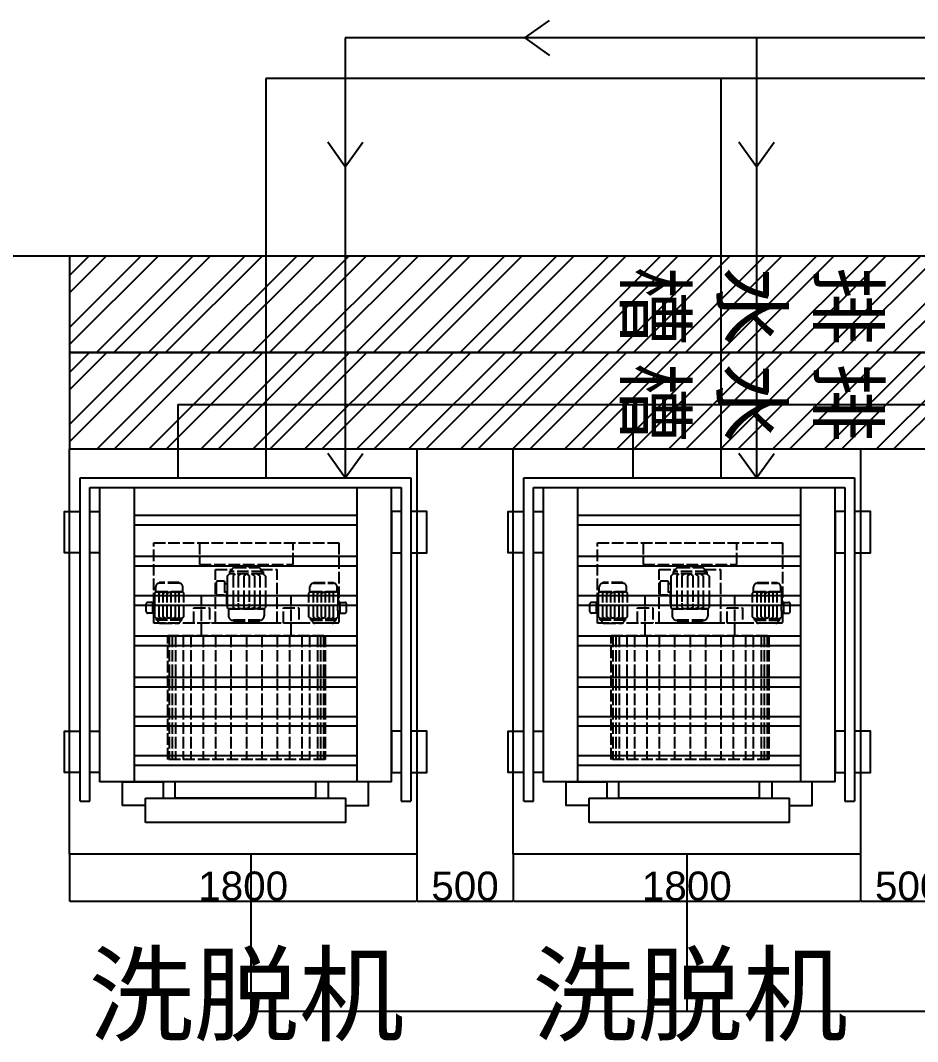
# Model space of a CAD drawing. Header units: millimetres. Extents: x 8553 to 64453, y 11523 to 72084.
# Drawn here: x 38544 to 43195, y 24052 to 29344 of the extents above; entities that cross this region are included whole.
import ezdxf

# ---------------------------------------------------------------- set-up
doc = ezdxf.new("R2010")
doc.units = ezdxf.units.MM
doc.header["$PDMODE"] = 35
doc.linetypes.add('ACAD_ISO02W100', pattern=[15, 12, -3])
for name, color, linetype in [('font_blue', 142, 'Continuous'), ('green', 122, 'Continuous'), ('grey', 254, 'Continuous'), ('tube_Ele', 50, 'Continuous'), ('tube_steam', 140, 'Continuous'), ('tube_useless_steam', 154, 'Continuous'), ('wall', 250, 'Continuous'), ('water_box', 240, 'Continuous')]:
    doc.layers.add(name, color=color, linetype=linetype)
doc.styles.get("Standard").update_dxf_attribs({"font": 'arial.ttf', "height": 150})
doc.dimstyles.new('ISO-25', dxfattribs={"dimtxt": 2.5, "dimasz": 2.5, "dimexe": 1.25, "dimexo": 0.625, "dimtad": 1, "dimtxsty": 'Standard', "dimcen": 2.5, "dimadec": 0, "dimazin": 0, "dimtfac": 1, "dimtmove": 0, "dimatfit": 3, "dimfxl": 0, "dimarcsym": 0})

# ---------------------------------------------------------------- blocks, each defined once
blk = doc.blocks.new('*D4')
at = {"layer": 'Defpoints', "color": 0, "transparency": 16777216}
for p in [(41099.2, 25023), (42899.2, 25023), (42899.2, 24779.7)]:
    blk.add_point(p, dxfattribs=at)
at = {"layer": 'font_blue', "color": 0, "lineweight": -2, "transparency": 16777216}
for p, q in [((41099.2, 25022.3), (41099.2, 24778.5)), ((42899.2, 25022.3), (42899.2, 24778.5)), ((41101.7, 24779.7), (42896.7, 24779.7))]:
    blk.add_line(p, q, dxfattribs=at)
at = {"layer": 'font_blue', "color": 0, "transparency": 16777216}
for points in [[(41101.7, 24780.2), (41101.7, 24779.3), (41099.2, 24779.7)], [(42896.7, 24780.2), (42896.7, 24779.3), (42899.2, 24779.7)]]:
    blk.add_solid(points, dxfattribs=at)
at = {"layer": 'font_blue', "color": 0, "transparency": 16777216, "insert": (41999.2, 24856.9), "char_height": 150, "attachment_point": 5}
blk.add_mtext('1800', dxfattribs=at)
blk = doc.blocks.new('*D5')
at = {"layer": 'Defpoints', "color": 0, "transparency": 16777216}
for p in [(38799.2, 25023), (40599.2, 25023), (40599.2, 24779.7)]:
    blk.add_point(p, dxfattribs=at)
at = {"layer": 'font_blue', "color": 0, "lineweight": -2, "transparency": 16777216}
for p, q in [((38799.2, 25022.3), (38799.2, 24778.5)), ((40599.2, 25022.3), (40599.2, 24778.5)), ((38801.7, 24779.7), (40596.7, 24779.7))]:
    blk.add_line(p, q, dxfattribs=at)
at = {"layer": 'font_blue', "color": 0, "transparency": 16777216}
for points in [[(38801.7, 24780.2), (38801.7, 24779.3), (38799.2, 24779.7)], [(40596.7, 24780.2), (40596.7, 24779.3), (40599.2, 24779.7)]]:
    blk.add_solid(points, dxfattribs=at)
at = {"layer": 'font_blue', "color": 0, "transparency": 16777216, "insert": (39699.2, 24856.9), "char_height": 150, "attachment_point": 5}
blk.add_mtext('1800', dxfattribs=at)
blk = doc.blocks.new('*D10')
at = {"layer": 'Defpoints', "color": 0, "transparency": 16777216}
for p in [(40599.2, 25023), (41099.2, 25023), (41099.2, 24779.3)]:
    blk.add_point(p, dxfattribs=at)
at = {"layer": 'font_blue', "color": 0, "lineweight": -2, "transparency": 16777216}
for p, q in [((40599.2, 25022.3), (40599.2, 24778.1)), ((41099.2, 25022.3), (41099.2, 24778.1)), ((40601.7, 24779.3), (41096.7, 24779.3))]:
    blk.add_line(p, q, dxfattribs=at)
at = {"layer": 'font_blue', "color": 0, "transparency": 16777216}
for points in [[(40601.7, 24779.7), (40601.7, 24778.9), (40599.2, 24779.3)], [(41096.7, 24779.7), (41096.7, 24778.9), (41099.2, 24779.3)]]:
    blk.add_solid(points, dxfattribs=at)
at = {"layer": 'font_blue', "color": 0, "transparency": 16777216, "insert": (40849.2, 24856.5), "char_height": 150, "attachment_point": 5}
blk.add_mtext('500', dxfattribs=at)
blk = doc.blocks.new('*D11')
at = {"layer": 'Defpoints', "color": 0, "transparency": 16777216}
for p in [(42899.2, 25023), (43399.2, 25023), (43399.2, 24779.7)]:
    blk.add_point(p, dxfattribs=at)
at = {"layer": 'font_blue', "color": 0, "lineweight": -2, "transparency": 16777216}
for p, q in [((42899.2, 25022.3), (42899.2, 24778.5)), ((43399.2, 25022.3), (43399.2, 24778.5)), ((42901.7, 24779.7), (43396.7, 24779.7))]:
    blk.add_line(p, q, dxfattribs=at)
at = {"layer": 'font_blue', "color": 0, "transparency": 16777216}
for points in [[(42901.7, 24780.2), (42901.7, 24779.3), (42899.2, 24779.7)], [(43396.7, 24780.2), (43396.7, 24779.3), (43399.2, 24779.7)]]:
    blk.add_solid(points, dxfattribs=at)
at = {"layer": 'font_blue', "color": 0, "transparency": 16777216, "insert": (43149.2, 24856.9), "char_height": 150, "attachment_point": 5}
blk.add_mtext('500', dxfattribs=at)

msp = doc.modelspace()

# ---------------------------------------------------------------- hatches: boundary and pattern name
at = {"layer": 'font_blue'}
h = msp.add_hatch(dxfattribs=at)
h.set_pattern_fill('ANSI32', color=9, scale=20)
h.paths.add_polyline_path([(49509.167, 27622.963), (49509.167, 28122.963), (38799.167, 28122.963), (38799.167, 27622.963)])
h.paths.add_polyline_path([(41396.193, 28165.361), (41396.193, 27579.607), (43077.478, 27579.607), (43077.478, 28165.361)], flags=9)
h.paths.add_polyline_path([(46070.314, 28165.361), (46070.314, 27579.607), (47751.599, 27579.607), (47751.599, 28165.361)], flags=9)
edge = h.paths.add_edge_path(flags=16)
edge.add_arc((48779.167, 27872.963), 200, 0, 360)
h = msp.add_hatch(dxfattribs=at)
h.set_pattern_fill('ANSI32', color=9, scale=20)
h.set_pattern_definition([(45, (3775.47, -500), (-134.70384, 134.70384), []), (45, (3865.27, -500), (-134.70384, 134.70384), [])])
h.paths.add_polyline_path([(49509.167, 27122.963), (49509.167, 27622.963), (38799.167, 27622.963), (38799.167, 27122.963)])
h.paths.add_polyline_path([(41396.193, 27665.361), (41396.193, 27079.607), (43077.478, 27079.607), (43077.478, 27665.361)], flags=9)
h.paths.add_polyline_path([(46070.314, 27665.361), (46070.314, 27079.607), (47751.599, 27079.607), (47751.599, 27665.361)], flags=9)

# ---------------------------------------------------------------- linework, layer by layer
at = {"layer": 'green'}
for points in [[(49509.167, 27622.963), (49509.167, 28122.963), (38799.167, 28122.963), (38799.167, 27622.963)], [(49509.167, 27122.963), (49509.167, 27622.963), (38799.167, 27622.963), (38799.167, 27122.963)], [(38799.167, 27122.963), (40599.167, 27122.963), (40599.167, 25022.963), (38799.167, 25022.963)], [(41099.167, 27122.963), (42899.167, 27122.963), (42899.167, 25022.963), (41099.167, 25022.963)]]:
    msp.add_lwpolyline(points, close=True, dxfattribs=at)
at = {"layer": 'grey'}
for p, q in [((38854.889, 25297.537), (38854.889, 26973.537)), ((38854.889, 26973.537), (40568.063, 26973.537)), ((40568.063, 26973.537), (40568.063, 25297.537)), ((41154.889, 25297.537), (41154.889, 26973.537)), ((41154.889, 26973.537), (42868.063, 26973.537)), ((42868.063, 26973.537), (42868.063, 25297.537)), ((38904.889, 25297.537), (38904.889, 26923.537)), ((38904.889, 26923.537), (40518.063, 26923.537)), ((38954.889, 26923.537), (38954.889, 25397.537)), ((39134.889, 25397.537), (39134.889, 26923.537)), ((40288.063, 26923.537), (40288.063, 25397.537)), ((40468.063, 25397.537), (40468.063, 26923.537)), ((40518.063, 26923.537), (40518.063, 25297.537)), ((41204.889, 25297.537), (41204.889, 26923.537)), ((41204.889, 26923.537), (42818.063, 26923.537)), ((41254.889, 26923.537), (41254.889, 25397.537)), ((41434.889, 25397.537), (41434.889, 26923.537)), ((42588.063, 26923.537), (42588.063, 25397.537)), ((42768.063, 25397.537), (42768.063, 26923.537)), ((42818.063, 26923.537), (42818.063, 25297.537)), ((39134.889, 26780.552), (40288.063, 26780.552)), ((41434.889, 26780.552), (42588.063, 26780.552)), ((39134.889, 26730.552), (40288.063, 26730.552)), ((41434.889, 26730.552), (42588.063, 26730.552)), ((39134.889, 26566.836), (40288.063, 26566.836)), ((39134.889, 26516.836), (40288.063, 26516.836)), ((41434.889, 26566.836), (42588.063, 26566.836)), ((41434.889, 26516.836), (42588.063, 26516.836)), ((39134.889, 26363.599), (40288.063, 26363.599)), ((41434.889, 26363.599), (42588.063, 26363.599)), ((39134.889, 26313.599), (40288.063, 26313.599)), ((41434.889, 26313.599), (42588.063, 26313.599)), ((39134.889, 26154.268), (40288.063, 26154.268)), ((41434.889, 26154.268), (42588.063, 26154.268)), ((39134.889, 26104.268), (40288.063, 26104.268)), ((41434.889, 26104.268), (42588.063, 26104.268)), ((39134.889, 25940.551), (40288.063, 25940.551)), ((41434.889, 25940.551), (42588.063, 25940.551)), ((39134.889, 25890.551), (40288.063, 25890.551)), ((41434.889, 25890.551), (42588.063, 25890.551)), ((39134.889, 25737.314), (40288.063, 25737.314)), ((41434.889, 25737.314), (42588.063, 25737.314)), ((39134.889, 25687.314), (40288.063, 25687.314)), ((41434.889, 25687.314), (42588.063, 25687.314)), ((39134.889, 25534.253), (40288.063, 25534.253)), ((41434.889, 25534.253), (42588.063, 25534.253)), ((39134.889, 25484.253), (40288.063, 25484.253)), ((41434.889, 25484.253), (42588.063, 25484.253)), ((40468.063, 25397.537), (38954.889, 25397.537)), ((39347.389, 25313.537), (39347.389, 25397.537)), ((40075.563, 25313.537), (40075.563, 25397.537)), ((42768.063, 25397.537), (41254.889, 25397.537)), ((41647.389, 25313.537), (41647.389, 25397.537)), ((42375.563, 25313.537), (42375.563, 25397.537)), ((39192.389, 25187.537), (39192.389, 25313.537)), ((39192.389, 25313.537), (40230.563, 25313.537)), ((40075.563, 25313.537), (39347.389, 25313.537)), ((40230.563, 25187.537), (40230.563, 25313.537)), ((41492.389, 25187.537), (41492.389, 25313.537)), ((41492.389, 25313.537), (42530.563, 25313.537)), ((42375.563, 25313.537), (41647.389, 25313.537)), ((42530.563, 25187.537), (42530.563, 25313.537)), ((38854.889, 25297.537), (38904.889, 25297.537)), ((40518.063, 25297.537), (40568.063, 25297.537)), ((41154.889, 25297.537), (41204.889, 25297.537)), ((42818.063, 25297.537), (42868.063, 25297.537)), ((40230.563, 25187.537), (39192.389, 25187.537)), ((42530.563, 25187.537), (41492.389, 25187.537))]:
    msp.add_line(p, q, dxfattribs=at)
at = {"layer": 'grey', "linetype": 'ACAD_ISO02W100', "ltscale": 5}
for p, q in [((39235.716, 26316.75), (39235.716, 26635.991)), ((39235.716, 26635.991), (40195.716, 26635.991)), ((39472.941, 26635.991), (39472.941, 26523.991)), ((39958.491, 26523.991), (39958.491, 26635.991)), ((40195.716, 26635.991), (40195.716, 26316.75)), ((41535.716, 26316.75), (41535.716, 26635.991)), ((41535.716, 26635.991), (42495.716, 26635.991)), ((41772.941, 26635.991), (41772.941, 26523.991)), ((42258.491, 26523.991), (42258.491, 26635.991)), ((42495.716, 26635.991), (42495.716, 26316.75)), ((39472.941, 26523.991), (39958.491, 26523.991)), ((39703.448, 26523.991), (39703.448, 26507.991)), ((39727.448, 26523.991), (39727.448, 26507.991)), ((41772.941, 26523.991), (42258.491, 26523.991)), ((42003.448, 26523.991), (42003.448, 26507.991)), ((42027.448, 26523.991), (42027.448, 26507.991)), ((39555.716, 26219.991), (39555.716, 26497.899)), ((39555.716, 26497.899), (39639.75, 26497.899)), ((39555.716, 26219.991), (39555.716, 26497.899)), ((39616.221, 26464.629), (39628.925, 26475.321)), ((39616.221, 26464.629), (39616.221, 26424.192)), ((39802.508, 26487.201), (39628.925, 26487.201)), ((39628.925, 26487.201), (39628.925, 26480.073)), ((39628.925, 26480.073), (39628.925, 26475.321)), ((39802.508, 26475.321), (39628.925, 26475.321)), ((39646.792, 26465.223), (39659.04, 26475.321)), ((39646.792, 26465.223), (39646.792, 26302.264)), ((39655.807, 26507.991), (39775.626, 26507.991)), ((39673.804, 26465.223), (39688.986, 26475.321)), ((39673.804, 26465.223), (39673.804, 26302.264)), ((39715.716, 26475.321), (39701.826, 26465.223)), ((39701.826, 26465.223), (39701.826, 26302.264)), ((39715.716, 26475.321), (39729.607, 26465.223)), ((39729.607, 26465.223), (39729.607, 26302.264)), ((39757.628, 26465.223), (39742.446, 26475.321)), ((39757.628, 26465.223), (39757.628, 26302.264)), ((39784.64, 26465.223), (39772.392, 26475.321)), ((39784.64, 26465.223), (39784.64, 26302.264)), ((39790.212, 26487.201), (39802.508, 26487.201)), ((39791.683, 26497.899), (39875.716, 26497.899)), ((39793.446, 26487.201), (39793.446, 26490.171)), ((39802.508, 26487.201), (39802.508, 26480.073)), ((39802.508, 26480.073), (39802.508, 26475.321)), ((39802.508, 26480.073), (39802.508, 26475.321)), ((39802.508, 26475.321), (39815.211, 26464.629)), ((39815.211, 26464.629), (39815.211, 26302.264)), ((39875.716, 26219.991), (39875.716, 26497.899)), ((39875.716, 26219.991), (39875.716, 26497.899)), ((41855.716, 26219.991), (41855.716, 26497.899)), ((41855.716, 26497.899), (41939.75, 26497.899)), ((41855.716, 26219.991), (41855.716, 26497.899)), ((41916.221, 26464.629), (41928.925, 26475.321)), ((41916.221, 26464.629), (41916.221, 26424.192)), ((42102.508, 26487.201), (41928.925, 26487.201)), ((41928.925, 26487.201), (41928.925, 26480.073)), ((41928.925, 26480.073), (41928.925, 26475.321)), ((42102.508, 26475.321), (41928.925, 26475.321)), ((41946.792, 26465.223), (41959.04, 26475.321)), ((41946.792, 26465.223), (41946.792, 26302.264)), ((41955.807, 26507.991), (42075.626, 26507.991)), ((41973.804, 26465.223), (41988.986, 26475.321)), ((41973.804, 26465.223), (41973.804, 26302.264)), ((42015.716, 26475.321), (42001.826, 26465.223)), ((42001.826, 26465.223), (42001.826, 26302.264)), ((42015.716, 26475.321), (42029.607, 26465.223)), ((42029.607, 26465.223), (42029.607, 26302.264)), ((42057.628, 26465.223), (42042.446, 26475.321)), ((42057.628, 26465.223), (42057.628, 26302.264)), ((42084.64, 26465.223), (42072.392, 26475.321)), ((42084.64, 26465.223), (42084.64, 26302.264)), ((42090.212, 26487.201), (42102.508, 26487.201)), ((42091.683, 26497.899), (42175.716, 26497.899)), ((42093.446, 26487.201), (42093.446, 26490.171)), ((42102.508, 26487.201), (42102.508, 26480.073)), ((42102.508, 26480.073), (42102.508, 26475.321)), ((42102.508, 26480.073), (42102.508, 26475.321)), ((42102.508, 26475.321), (42115.211, 26464.629)), ((42115.211, 26464.629), (42115.211, 26302.264)), ((42175.716, 26219.991), (42175.716, 26497.899)), ((42175.716, 26219.991), (42175.716, 26497.899)), ((39367.932, 26430.391), (39263.501, 26430.391)), ((39263.501, 26430.391), (39263.501, 26426.791)), ((39367.932, 26426.791), (39263.501, 26426.791)), ((39367.932, 26430.391), (39367.932, 26426.791)), ((39558.306, 26428.041, 0.001), (39558.306, 26376.421, 0.001)), ((39602.736, 26438.601, 0.001), (39568.866, 26438.601, 0.001)), ((39602.736, 26438.601, 0.001), (39602.736, 26365.861, 0.001)), ((39616.866, 26424.192, 0.001), (39602.736, 26424.192, 0.001)), ((39616.866, 26424.192), (39616.866, 26380.27)), ((40063.501, 26430.391), (40167.932, 26430.391)), ((40063.501, 26430.391), (40063.501, 26426.791)), ((40063.501, 26426.791), (40167.932, 26426.791)), ((40167.932, 26430.391), (40167.932, 26426.791)), ((41667.932, 26430.391), (41563.501, 26430.391)), ((41563.501, 26430.391), (41563.501, 26426.791)), ((41667.932, 26426.791), (41563.501, 26426.791)), ((41667.932, 26430.391), (41667.932, 26426.791)), ((41858.306, 26428.041, 0.001), (41858.306, 26376.421, 0.001)), ((41902.736, 26438.601, 0.001), (41868.866, 26438.601, 0.001)), ((41902.736, 26438.601, 0.001), (41902.736, 26365.861, 0.001)), ((41916.866, 26424.192, 0.001), (41902.736, 26424.192, 0.001)), ((41916.866, 26424.192), (41916.866, 26380.27)), ((42363.501, 26430.391), (42467.932, 26430.391)), ((42363.501, 26430.391), (42363.501, 26426.791)), ((42363.501, 26426.791), (42467.932, 26426.791)), ((42467.932, 26430.391), (42467.932, 26426.791)), ((39240.341, 26368.791), (39238.116, 26368.791)), ((39238.116, 26316.75), (39238.116, 26368.791)), ((39246.381, 26381.991), (39240.341, 26375.845)), ((39246.381, 26381.991), (39240.341, 26375.845)), ((39240.341, 26354.93), (39240.341, 26375.845)), ((39240.341, 26316.75), (39240.341, 26375.845)), ((39245.501, 26381.991), (39245.501, 26408.791)), ((39245.501, 26381.991), (39385.932, 26381.991)), ((39385.932, 26381.991), (39245.501, 26381.991)), ((39263.501, 26375.845), (39274.188, 26381.991)), ((39263.501, 26375.845), (39274.188, 26381.991)), ((39263.501, 26354.813), (39263.501, 26375.845)), ((39263.501, 26252.391), (39263.501, 26375.845)), ((39283.965, 26375.845), (39296.092, 26381.991)), ((39283.965, 26375.845), (39296.092, 26381.991)), ((39283.965, 26359.99), (39283.965, 26375.845)), ((39283.965, 26252.391), (39283.965, 26375.845)), ((39305.193, 26375.845), (39315.716, 26381.181)), ((39305.193, 26375.845), (39315.716, 26381.181)), ((39305.193, 26354.307), (39305.193, 26375.845)), ((39305.193, 26252.391), (39305.193, 26375.845)), ((39326.239, 26375.845), (39315.716, 26381.181)), ((39326.239, 26375.845), (39315.716, 26381.181)), ((39326.239, 26361.639), (39326.239, 26375.845)), ((39326.239, 26252.391), (39326.239, 26375.845)), ((39347.468, 26375.845), (39335.34, 26381.991)), ((39347.468, 26375.845), (39335.34, 26381.991)), ((39347.468, 26354.935), (39347.468, 26375.845)), ((39347.468, 26252.391), (39347.468, 26375.845)), ((39367.932, 26375.845), (39357.245, 26381.991)), ((39367.932, 26375.845), (39357.245, 26381.991)), ((39367.932, 26375.845), (39357.245, 26381.991)), ((39367.932, 26359.112), (39367.932, 26375.845)), ((39367.932, 26252.391), (39367.932, 26375.845)), ((39367.932, 26350.299), (39367.932, 26375.845)), ((39385.052, 26381.991), (39391.091, 26375.845)), ((39385.932, 26381.991), (39385.932, 26408.791)), ((39391.091, 26355.231), (39391.091, 26375.845)), ((39391.091, 26252.841), (39391.091, 26375.845)), ((39483.716, 26155.991), (39483.716, 26363.991)), ((39483.716, 26155.991), (39483.716, 26363.991)), ((39602.736, 26365.861, 0.001), (39568.866, 26365.861, 0.001)), ((39616.866, 26380.27, 0.001), (39602.736, 26380.27, 0.001)), ((39613.284, 26380.27), (39613.284, 26311.575)), ((39616.221, 26380.27), (39616.221, 26302.264)), ((39947.716, 26155.991), (39947.716, 26363.991)), ((39947.716, 26155.991), (39947.716, 26363.991)), ((40045.501, 26381.991), (40040.341, 26375.845)), ((40040.341, 26355.231), (40040.341, 26375.845)), ((40040.341, 26252.841), (40040.341, 26375.845)), ((40045.501, 26381.991), (40045.501, 26408.791)), ((40185.932, 26381.991), (40045.501, 26381.991)), ((40045.501, 26381.991), (40185.932, 26381.991)), ((40063.501, 26375.845), (40074.188, 26381.991)), ((40063.501, 26375.845), (40074.188, 26381.991)), ((40063.501, 26375.845), (40074.188, 26381.991)), ((40063.501, 26359.112), (40063.501, 26375.845)), ((40063.501, 26252.391), (40063.501, 26375.845)), ((40063.501, 26350.299), (40063.501, 26375.845)), ((40083.965, 26375.845), (40096.092, 26381.991)), ((40083.965, 26375.845), (40096.092, 26381.991)), ((40083.965, 26354.935), (40083.965, 26375.845)), ((40083.965, 26252.391), (40083.965, 26375.845)), ((40105.193, 26375.845), (40115.716, 26381.181)), ((40105.193, 26375.845), (40115.716, 26381.181)), ((40105.193, 26361.639), (40105.193, 26375.845)), ((40105.193, 26252.391), (40105.193, 26375.845)), ((40126.239, 26375.845), (40115.716, 26381.181)), ((40126.239, 26375.845), (40115.716, 26381.181)), ((40126.239, 26354.307), (40126.239, 26375.845)), ((40126.239, 26252.391), (40126.239, 26375.845)), ((40147.468, 26375.845), (40135.34, 26381.991)), ((40147.468, 26375.845), (40135.34, 26381.991)), ((40147.468, 26359.99), (40147.468, 26375.845)), ((40147.468, 26252.391), (40147.468, 26375.845)), ((40167.932, 26375.845), (40157.245, 26381.991)), ((40167.932, 26375.845), (40157.245, 26381.991)), ((40167.932, 26354.813), (40167.932, 26375.845)), ((40167.932, 26252.391), (40167.932, 26375.845)), ((40185.052, 26381.991), (40191.091, 26375.845)), ((40185.052, 26381.991), (40191.091, 26375.845)), ((40185.932, 26381.991), (40185.932, 26408.791)), ((40191.091, 26354.93), (40191.091, 26375.845)), ((40191.091, 26316.75), (40191.091, 26375.845)), ((40191.091, 26368.791), (40193.316, 26368.791)), ((40193.316, 26316.75), (40193.316, 26368.791)), ((41540.341, 26368.791), (41538.116, 26368.791)), ((41538.116, 26316.75), (41538.116, 26368.791)), ((41546.381, 26381.991), (41540.341, 26375.845)), ((41546.381, 26381.991), (41540.341, 26375.845)), ((41540.341, 26354.93), (41540.341, 26375.845)), ((41540.341, 26316.75), (41540.341, 26375.845)), ((41545.501, 26381.991), (41545.501, 26408.791)), ((41545.501, 26381.991), (41685.932, 26381.991)), ((41685.932, 26381.991), (41545.501, 26381.991)), ((41563.501, 26375.845), (41574.188, 26381.991)), ((41563.501, 26375.845), (41574.188, 26381.991)), ((41563.501, 26354.813), (41563.501, 26375.845)), ((41563.501, 26252.391), (41563.501, 26375.845)), ((41583.965, 26375.845), (41596.092, 26381.991)), ((41583.965, 26375.845), (41596.092, 26381.991)), ((41583.965, 26359.99), (41583.965, 26375.845)), ((41583.965, 26252.391), (41583.965, 26375.845)), ((41605.193, 26375.845), (41615.716, 26381.181)), ((41605.193, 26375.845), (41615.716, 26381.181)), ((41605.193, 26354.307), (41605.193, 26375.845)), ((41605.193, 26252.391), (41605.193, 26375.845)), ((41626.239, 26375.845), (41615.716, 26381.181)), ((41626.239, 26375.845), (41615.716, 26381.181)), ((41626.239, 26361.639), (41626.239, 26375.845)), ((41626.239, 26252.391), (41626.239, 26375.845)), ((41647.468, 26375.845), (41635.34, 26381.991)), ((41647.468, 26375.845), (41635.34, 26381.991)), ((41647.468, 26354.935), (41647.468, 26375.845)), ((41647.468, 26252.391), (41647.468, 26375.845)), ((41667.932, 26375.845), (41657.245, 26381.991)), ((41667.932, 26375.845), (41657.245, 26381.991)), ((41667.932, 26375.845), (41657.245, 26381.991)), ((41667.932, 26359.112), (41667.932, 26375.845)), ((41667.932, 26252.391), (41667.932, 26375.845)), ((41667.932, 26350.299), (41667.932, 26375.845)), ((41685.052, 26381.991), (41691.091, 26375.845)), ((41685.932, 26381.991), (41685.932, 26408.791)), ((41691.091, 26355.231), (41691.091, 26375.845)), ((41691.091, 26252.841), (41691.091, 26375.845)), ((41783.716, 26155.991), (41783.716, 26363.991)), ((41783.716, 26155.991), (41783.716, 26363.991)), ((41902.736, 26365.861, 0.001), (41868.866, 26365.861, 0.001)), ((41916.866, 26380.27, 0.001), (41902.736, 26380.27, 0.001)), ((41913.284, 26380.27), (41913.284, 26311.575)), ((41916.221, 26380.27), (41916.221, 26302.264)), ((42247.716, 26155.991), (42247.716, 26363.991)), ((42247.716, 26155.991), (42247.716, 26363.991)), ((42345.501, 26381.991), (42340.341, 26375.845)), ((42340.341, 26355.231), (42340.341, 26375.845)), ((42340.341, 26252.841), (42340.341, 26375.845)), ((42345.501, 26381.991), (42345.501, 26408.791)), ((42485.932, 26381.991), (42345.501, 26381.991)), ((42345.501, 26381.991), (42485.932, 26381.991)), ((42363.501, 26375.845), (42374.188, 26381.991)), ((42363.501, 26375.845), (42374.188, 26381.991)), ((42363.501, 26375.845), (42374.188, 26381.991)), ((42363.501, 26359.112), (42363.501, 26375.845)), ((42363.501, 26252.391), (42363.501, 26375.845)), ((42363.501, 26350.299), (42363.501, 26375.845)), ((42383.965, 26375.845), (42396.092, 26381.991)), ((42383.965, 26375.845), (42396.092, 26381.991)), ((42383.965, 26354.935), (42383.965, 26375.845)), ((42383.965, 26252.391), (42383.965, 26375.845)), ((42405.193, 26375.845), (42415.716, 26381.181)), ((42405.193, 26375.845), (42415.716, 26381.181)), ((42405.193, 26361.639), (42405.193, 26375.845)), ((42405.193, 26252.391), (42405.193, 26375.845)), ((42426.239, 26375.845), (42415.716, 26381.181)), ((42426.239, 26375.845), (42415.716, 26381.181)), ((42426.239, 26354.307), (42426.239, 26375.845)), ((42426.239, 26252.391), (42426.239, 26375.845)), ((42447.468, 26375.845), (42435.34, 26381.991)), ((42447.468, 26375.845), (42435.34, 26381.991)), ((42447.468, 26359.99), (42447.468, 26375.845)), ((42447.468, 26252.391), (42447.468, 26375.845)), ((42467.932, 26375.845), (42457.245, 26381.991)), ((42467.932, 26375.845), (42457.245, 26381.991)), ((42467.932, 26354.813), (42467.932, 26375.845)), ((42467.932, 26252.391), (42467.932, 26375.845)), ((42485.052, 26381.991), (42491.091, 26375.845)), ((42485.052, 26381.991), (42491.091, 26375.845)), ((42485.932, 26381.991), (42485.932, 26408.791)), ((42491.091, 26354.93), (42491.091, 26375.845)), ((42491.091, 26316.75), (42491.091, 26375.845)), ((42491.091, 26368.791), (42493.316, 26368.791)), ((42493.316, 26316.75), (42493.316, 26368.791)), ((39196.466, 26280.559, 0), (39196.466, 26319.666, 0)), ((39230.125, 26327.666, 0), (39204.466, 26327.666, 0)), ((39230.125, 26272.559, 0), (39230.125, 26327.666, 0)), ((39240.83, 26316.75, 0), (39230.125, 26316.75, 0)), ((39240.83, 26283.475), (39240.83, 26316.75)), ((39616.221, 26311.575), (39613.284, 26311.575)), ((39616.221, 26329.872), (39616.221, 26302.264)), ((39646.792, 26330.026), (39646.792, 26302.264)), ((39673.804, 26323.193), (39673.804, 26302.264)), ((39701.826, 26330.694), (39701.826, 26302.264)), ((39729.607, 26321.016), (39729.607, 26302.264)), ((39757.628, 26329.865), (39757.628, 26302.264)), ((39784.64, 26335.984), (39784.64, 26302.264)), ((39784.64, 26324.351), (39784.64, 26302.264)), ((39815.211, 26329.474), (39815.211, 26302.264)), ((40190.603, 26283.475), (40190.603, 26316.75)), ((40190.603, 26316.75, 0), (40201.307, 26316.75, 0)), ((40201.307, 26272.559, 0), (40201.307, 26327.666, 0)), ((40201.307, 26327.666, 0), (40226.966, 26327.666, 0)), ((40234.966, 26280.559, 0), (40234.966, 26319.666, 0)), ((41496.466, 26280.559, 0), (41496.466, 26319.666, 0)), ((41530.125, 26327.666, 0), (41504.466, 26327.666, 0)), ((41530.125, 26272.559, 0), (41530.125, 26327.666, 0)), ((41540.83, 26316.75, 0), (41530.125, 26316.75, 0)), ((41540.83, 26283.475), (41540.83, 26316.75)), ((41916.221, 26311.575), (41913.284, 26311.575)), ((41916.221, 26329.872), (41916.221, 26302.264)), ((41946.792, 26330.026), (41946.792, 26302.264)), ((41973.804, 26323.193), (41973.804, 26302.264)), ((42001.826, 26330.694), (42001.826, 26302.264)), ((42029.607, 26321.016), (42029.607, 26302.264)), ((42057.628, 26329.865), (42057.628, 26302.264)), ((42084.64, 26335.984), (42084.64, 26302.264)), ((42084.64, 26324.351), (42084.64, 26302.264)), ((42115.211, 26329.474), (42115.211, 26302.264)), ((42490.603, 26283.475), (42490.603, 26316.75)), ((42490.603, 26316.75, 0), (42501.307, 26316.75, 0)), ((42501.307, 26272.559, 0), (42501.307, 26327.666, 0)), ((42501.307, 26327.666, 0), (42526.966, 26327.666, 0)), ((42534.966, 26280.559, 0), (42534.966, 26319.666, 0)), ((39230.125, 26272.559, 0), (39204.466, 26272.559, 0)), ((39240.83, 26283.475, 0), (39230.125, 26283.475, 0)), ((39235.716, 26219.991), (39235.716, 26283.475)), ((39240.341, 26252.841), (39240.341, 26283.475)), ((39240.341, 26252.841), (39249.965, 26244.741)), ((39263.501, 26252.391), (39272.78, 26244.741)), ((39283.965, 26252.391), (39295.466, 26244.741)), ((39315.716, 26244.741), (39305.193, 26252.391)), ((39315.716, 26244.741), (39326.239, 26252.391)), ((39347.468, 26252.391), (39335.966, 26244.741)), ((39367.932, 26252.391), (39358.652, 26244.741)), ((39381.467, 26244.741), (39391.091, 26252.841)), ((39443.716, 26219.991), (39443.716, 26299.991)), ((39443.716, 26299.991), (39523.716, 26299.991)), ((39443.716, 26219.991), (39443.716, 26299.991)), ((39443.716, 26299.991), (39523.716, 26299.991)), ((39523.716, 26299.991), (39523.716, 26219.991)), ((39523.716, 26299.991), (39523.716, 26219.991)), ((39624.193, 26294.152), (39616.221, 26302.264)), ((39624.193, 26294.152), (39616.221, 26302.264)), ((39623.032, 26294.152), (39808.4, 26294.152)), ((39623.032, 26294.152), (39623.032, 26258.775)), ((39808.4, 26294.152), (39623.032, 26294.152)), ((39646.792, 26302.264), (39660.898, 26294.152)), ((39646.792, 26302.264), (39660.898, 26294.152)), ((39673.804, 26302.264), (39689.812, 26294.152)), ((39673.804, 26302.264), (39689.812, 26294.152)), ((39701.826, 26302.264), (39715.716, 26295.22)), ((39701.826, 26302.264), (39715.716, 26295.22)), ((39729.607, 26302.264), (39715.716, 26295.22)), ((39729.607, 26302.264), (39715.716, 26295.22)), ((39757.628, 26302.264), (39741.62, 26294.152)), ((39757.628, 26302.264), (39741.62, 26294.152)), ((39784.64, 26302.264), (39770.534, 26294.152)), ((39784.64, 26302.264), (39770.534, 26294.152)), ((39784.64, 26302.264), (39770.534, 26294.152)), ((39808.4, 26294.152), (39815.211, 26302.264)), ((39808.4, 26294.152), (39808.4, 26258.775)), ((39907.716, 26219.991), (39907.716, 26299.991)), ((39907.716, 26299.991), (39987.716, 26299.991)), ((39907.716, 26219.991), (39907.716, 26299.991)), ((39907.716, 26299.991), (39987.716, 26299.991)), ((39987.716, 26299.991), (39987.716, 26219.991)), ((39987.716, 26299.991), (39987.716, 26219.991)), ((40049.965, 26244.741), (40040.341, 26252.841)), ((40063.501, 26252.391), (40072.78, 26244.741)), ((40083.965, 26252.391), (40095.466, 26244.741)), ((40115.716, 26244.741), (40105.193, 26252.391)), ((40115.716, 26244.741), (40126.239, 26252.391)), ((40147.468, 26252.391), (40135.966, 26244.741)), ((40167.932, 26252.391), (40158.652, 26244.741)), ((40191.091, 26252.841), (40181.467, 26244.741)), ((40190.603, 26283.475, 0), (40201.307, 26283.475, 0)), ((40191.091, 26252.841), (40191.091, 26283.475)), ((40195.716, 26283.475), (40195.716, 26219.991)), ((40201.307, 26272.559, 0), (40226.966, 26272.559, 0)), ((41530.125, 26272.559, 0), (41504.466, 26272.559, 0)), ((41540.83, 26283.475, 0), (41530.125, 26283.475, 0)), ((41535.716, 26219.991), (41535.716, 26283.475)), ((41540.341, 26252.841), (41540.341, 26283.475)), ((41540.341, 26252.841), (41549.965, 26244.741)), ((41563.501, 26252.391), (41572.78, 26244.741)), ((41583.965, 26252.391), (41595.466, 26244.741)), ((41615.716, 26244.741), (41605.193, 26252.391)), ((41615.716, 26244.741), (41626.239, 26252.391)), ((41647.468, 26252.391), (41635.966, 26244.741)), ((41667.932, 26252.391), (41658.652, 26244.741)), ((41681.467, 26244.741), (41691.091, 26252.841)), ((41743.716, 26219.991), (41743.716, 26299.991)), ((41743.716, 26299.991), (41823.716, 26299.991)), ((41743.716, 26219.991), (41743.716, 26299.991)), ((41743.716, 26299.991), (41823.716, 26299.991)), ((41823.716, 26299.991), (41823.716, 26219.991)), ((41823.716, 26299.991), (41823.716, 26219.991)), ((41924.193, 26294.152), (41916.221, 26302.264)), ((41924.193, 26294.152), (41916.221, 26302.264)), ((41923.032, 26294.152), (42108.4, 26294.152)), ((41923.032, 26294.152), (41923.032, 26258.775)), ((42108.4, 26294.152), (41923.032, 26294.152)), ((41946.792, 26302.264), (41960.898, 26294.152)), ((41946.792, 26302.264), (41960.898, 26294.152)), ((41973.804, 26302.264), (41989.812, 26294.152)), ((41973.804, 26302.264), (41989.812, 26294.152)), ((42001.826, 26302.264), (42015.716, 26295.22)), ((42001.826, 26302.264), (42015.716, 26295.22)), ((42029.607, 26302.264), (42015.716, 26295.22)), ((42029.607, 26302.264), (42015.716, 26295.22)), ((42057.628, 26302.264), (42041.62, 26294.152)), ((42057.628, 26302.264), (42041.62, 26294.152)), ((42084.64, 26302.264), (42070.534, 26294.152)), ((42084.64, 26302.264), (42070.534, 26294.152)), ((42084.64, 26302.264), (42070.534, 26294.152)), ((42108.4, 26294.152), (42115.211, 26302.264)), ((42108.4, 26294.152), (42108.4, 26258.775)), ((42207.716, 26219.991), (42207.716, 26299.991)), ((42207.716, 26299.991), (42287.716, 26299.991)), ((42207.716, 26219.991), (42207.716, 26299.991)), ((42207.716, 26299.991), (42287.716, 26299.991)), ((42287.716, 26299.991), (42287.716, 26219.991)), ((42287.716, 26299.991), (42287.716, 26219.991)), ((42349.965, 26244.741), (42340.341, 26252.841)), ((42363.501, 26252.391), (42372.78, 26244.741)), ((42383.965, 26252.391), (42395.466, 26244.741)), ((42415.716, 26244.741), (42405.193, 26252.391)), ((42415.716, 26244.741), (42426.239, 26252.391)), ((42447.468, 26252.391), (42435.966, 26244.741)), ((42467.932, 26252.391), (42458.652, 26244.741)), ((42491.091, 26252.841), (42481.467, 26244.741)), ((42490.603, 26283.475, 0), (42501.307, 26283.475, 0)), ((42491.091, 26252.841), (42491.091, 26283.475)), ((42495.716, 26283.475), (42495.716, 26219.991)), ((42501.307, 26272.559, 0), (42526.966, 26272.559, 0)), ((40195.716, 26219.991), (39235.716, 26219.991)), ((39381.467, 26244.741), (39249.965, 26244.741)), ((39249.965, 26241.141), (39249.965, 26244.741)), ((39249.965, 26235.741), (39249.965, 26241.141)), ((39381.467, 26235.741), (39249.965, 26235.741)), ((39270.33, 26219.991), (39361.102, 26219.991)), ((39372.152, 26235.741), (39381.467, 26235.741)), ((39374.602, 26235.741), (39374.602, 26233.491)), ((39381.467, 26241.141), (39381.467, 26244.741)), ((39381.467, 26241.141), (39381.467, 26244.741)), ((39381.467, 26235.741), (39381.467, 26241.141)), ((39523.716, 26219.991), (39443.716, 26219.991)), ((39523.716, 26219.991), (39443.716, 26219.991)), ((39876.916, 26219.991), (39554.516, 26219.991)), ((39876.916, 26219.991), (39554.516, 26219.991)), ((39784.64, 26235.015), (39646.792, 26235.015)), ((39646.792, 26230.263), (39646.792, 26235.015)), ((39784.64, 26230.263), (39646.792, 26230.263)), ((39784.64, 26230.263), (39784.64, 26235.015)), ((39987.716, 26219.991), (39907.716, 26219.991)), ((39987.716, 26219.991), (39907.716, 26219.991)), ((40049.965, 26244.741), (40181.467, 26244.741)), ((40049.965, 26241.141), (40049.965, 26244.741)), ((40049.965, 26241.141), (40049.965, 26244.741)), ((40049.965, 26235.741), (40049.965, 26241.141)), ((40049.965, 26235.741), (40181.467, 26235.741)), ((40059.28, 26235.741), (40049.965, 26235.741)), ((40056.83, 26235.741), (40056.83, 26233.491)), ((40161.102, 26219.991), (40070.33, 26219.991)), ((40181.467, 26241.141), (40181.467, 26244.741)), ((40181.467, 26235.741), (40181.467, 26241.141)), ((42495.716, 26219.991), (41535.716, 26219.991)), ((41681.467, 26244.741), (41549.965, 26244.741)), ((41549.965, 26241.141), (41549.965, 26244.741)), ((41549.965, 26235.741), (41549.965, 26241.141)), ((41681.467, 26235.741), (41549.965, 26235.741)), ((41570.33, 26219.991), (41661.102, 26219.991)), ((41672.152, 26235.741), (41681.467, 26235.741)), ((41674.602, 26235.741), (41674.602, 26233.491)), ((41681.467, 26241.141), (41681.467, 26244.741)), ((41681.467, 26241.141), (41681.467, 26244.741)), ((41681.467, 26235.741), (41681.467, 26241.141)), ((41823.716, 26219.991), (41743.716, 26219.991)), ((41823.716, 26219.991), (41743.716, 26219.991)), ((42176.916, 26219.991), (41854.516, 26219.991)), ((42176.916, 26219.991), (41854.516, 26219.991)), ((42084.64, 26235.015), (41946.792, 26235.015)), ((41946.792, 26230.263), (41946.792, 26235.015)), ((42084.64, 26230.263), (41946.792, 26230.263)), ((42084.64, 26230.263), (42084.64, 26235.015)), ((42287.716, 26219.991), (42207.716, 26219.991)), ((42287.716, 26219.991), (42207.716, 26219.991)), ((42349.965, 26244.741), (42481.467, 26244.741)), ((42349.965, 26241.141), (42349.965, 26244.741)), ((42349.965, 26241.141), (42349.965, 26244.741)), ((42349.965, 26235.741), (42349.965, 26241.141)), ((42349.965, 26235.741), (42481.467, 26235.741)), ((42359.28, 26235.741), (42349.965, 26235.741)), ((42356.83, 26235.741), (42356.83, 26233.491)), ((42461.102, 26219.991), (42370.33, 26219.991)), ((42481.467, 26241.141), (42481.467, 26244.741)), ((42481.467, 26235.741), (42481.467, 26241.141)), ((39315.716, 26155.991), (39315.716, 25514.471)), ((39331.716, 26155.991), (39331.716, 25514.471)), ((39347.716, 26155.991), (39347.716, 25514.471)), ((39387.716, 26155.991), (39387.716, 25514.471)), ((39427.716, 26155.991), (39427.716, 25514.471)), ((39491.716, 26155.991), (39491.716, 25514.471)), ((39555.716, 26155.991), (39555.716, 25514.471)), ((39635.716, 26155.991), (39635.716, 25514.471)), ((39715.716, 26155.991), (39715.716, 25514.471)), ((39795.716, 26155.991), (39795.716, 25514.471)), ((39875.716, 26155.991), (39875.716, 25514.471)), ((39939.716, 26155.991), (39939.716, 25514.471)), ((40003.716, 26155.991), (40003.716, 25514.471)), ((40043.716, 26155.991), (40043.716, 25514.471)), ((40083.716, 26155.991), (40083.716, 25514.471)), ((40099.716, 26155.991), (40099.716, 25514.471)), ((40115.716, 26155.991), (40115.716, 25514.471)), ((41615.716, 26155.991), (41615.716, 25514.471)), ((41631.716, 26155.991), (41631.716, 25514.471)), ((41647.716, 26155.991), (41647.716, 25514.471)), ((41687.716, 26155.991), (41687.716, 25514.471)), ((41727.716, 26155.991), (41727.716, 25514.471)), ((41791.716, 26155.991), (41791.716, 25514.471)), ((41855.716, 26155.991), (41855.716, 25514.471)), ((41935.716, 26155.991), (41935.716, 25514.471)), ((42015.716, 26155.991), (42015.716, 25514.471)), ((42095.716, 26155.991), (42095.716, 25514.471)), ((42175.716, 26155.991), (42175.716, 25514.471)), ((42239.716, 26155.991), (42239.716, 25514.471)), ((42303.716, 26155.991), (42303.716, 25514.471)), ((42343.716, 26155.991), (42343.716, 25514.471)), ((42383.716, 26155.991), (42383.716, 25514.471)), ((42399.716, 26155.991), (42399.716, 25514.471)), ((42415.716, 26155.991), (42415.716, 25514.471))]:
    msp.add_line(p, q, dxfattribs=at)
at = {"layer": 'grey'}
for points in [[(38854.889, 26584.279), (38772.044, 26584.279), (38772.044, 26799.569), (38854.889, 26799.569)], [(38904.889, 26799.569), (38954.889, 26799.569), (38954.889, 26584.279), (38904.889, 26584.279)], [(40518.063, 26799.569), (40468.063, 26799.569), (40468.063, 26584.279), (40518.063, 26584.279)], [(40568.063, 26584.279), (40650.876, 26584.279), (40650.876, 26799.569), (40568.063, 26799.569)], [(41154.889, 26584.279), (41072.044, 26584.279), (41072.044, 26799.569), (41154.889, 26799.569)], [(41204.889, 26799.569), (41254.889, 26799.569), (41254.889, 26584.279), (41204.889, 26584.279)], [(42818.063, 26799.569), (42768.063, 26799.569), (42768.063, 26584.279), (42818.063, 26584.279)], [(42868.063, 26584.279), (42950.876, 26584.279), (42950.876, 26799.569), (42868.063, 26799.569)], [(38854.889, 25445.655), (38772.044, 25445.655), (38772.044, 25660.945), (38854.889, 25660.945)], [(38904.889, 25660.945), (38954.889, 25660.945), (38954.889, 25445.655), (38904.889, 25445.655)], [(40518.063, 25660.945), (40468.063, 25660.945), (40468.063, 25445.655), (40518.063, 25445.655)], [(40568.063, 25445.655), (40650.876, 25445.655), (40650.876, 25660.945), (40568.063, 25660.945)], [(41154.889, 25445.655), (41072.044, 25445.655), (41072.044, 25660.945), (41154.889, 25660.945)], [(41204.889, 25660.945), (41254.889, 25660.945), (41254.889, 25445.655), (41204.889, 25445.655)], [(42818.063, 25660.945), (42768.063, 25660.945), (42768.063, 25445.655), (42818.063, 25445.655)], [(42868.063, 25445.655), (42950.876, 25445.655), (42950.876, 25660.945), (42868.063, 25660.945)], [(39192.389, 25274.696), (39074.284, 25274.696), (39074.284, 25397.537), (39283.937, 25397.537), (39283.937, 25313.537)], [(40230.563, 25274.696), (40348.668, 25274.696), (40348.668, 25397.537), (40139.015, 25397.537), (40139.015, 25313.537)], [(41492.389, 25274.696), (41374.284, 25274.696), (41374.284, 25397.537), (41583.937, 25397.537), (41583.937, 25313.537)], [(42530.563, 25274.696), (42648.668, 25274.696), (42648.668, 25397.537), (42439.015, 25397.537), (42439.015, 25313.537)]]:
    msp.add_lwpolyline(points, dxfattribs=at)
at = {"layer": 'grey', "linetype": 'ACAD_ISO02W100', "ltscale": 5}
for points in [[(39307.716, 26155.991), (40123.716, 26155.991), (40123.716, 25514.471), (39307.716, 25514.471)], [(41607.716, 26155.991), (42423.716, 26155.991), (42423.716, 25514.471), (41607.716, 25514.471)]]:
    msp.add_lwpolyline(points, close=True, dxfattribs=at)
for centre, radius, start, end in [((39655.807, 26490.171), 17.82, 90, 189.594354), ((39775.626, 26490.171), 17.82, 0, 90), ((41955.807, 26490.171), 17.82, 90, 189.594354), ((42075.626, 26490.171), 17.82, 0, 90), ((39263.501, 26408.791), 18, 90, 180), ((39367.932, 26408.791), 18, 0, 90), ((39568.866, 26428.041, 0.001), 10.56, 90, 180), ((40063.501, 26408.791), 18, 90, 180), ((40167.932, 26408.791), 18, 0, 90), ((41563.501, 26408.791), 18, 90, 180), ((41667.932, 26408.791), 18, 0, 90), ((41868.866, 26428.041, 0.001), 10.56, 90, 180), ((42363.501, 26408.791), 18, 90, 180), ((42467.932, 26408.791), 18, 0, 90), ((39568.866, 26376.421, 0.001), 10.56, 180, 270), ((41868.866, 26376.421, 0.001), 10.56, 180, 270), ((39204.466, 26319.666, 0), 8, 90, 180), ((40226.966, 26319.666, 0), 8, 0, 90), ((41504.466, 26319.666, 0), 8, 90, 180), ((42526.966, 26319.666, 0), 8, 0, 90), ((39204.466, 26280.559, 0), 8, 180, 270), ((39646.792, 26258.775), 23.76, 180, 270), ((39784.64, 26258.775), 23.76, 270, 0), ((40226.966, 26280.559, 0), 8, 270, 0), ((41504.466, 26280.559, 0), 8, 180, 270), ((41946.792, 26258.775), 23.76, 180, 270), ((42084.64, 26258.775), 23.76, 270, 0), ((42526.966, 26280.559, 0), 8, 270, 0), ((39270.33, 26233.491), 13.5, 170.405646, 270), ((39361.102, 26233.491), 13.5, 270, 0), ((40070.33, 26233.491), 13.5, 180, 270), ((40161.102, 26233.491), 13.5, 270, 9.594354), ((41570.33, 26233.491), 13.5, 170.405646, 270), ((41661.102, 26233.491), 13.5, 270, 0), ((42370.33, 26233.491), 13.5, 180, 270), ((42461.102, 26233.491), 13.5, 270, 9.594354)]:
    msp.add_arc(centre, radius, start, end, dxfattribs=at)
at = {"layer": 'tube_Ele'}
for p, q in [((56974.653, 29042.328), (39816.796, 29042.328)), ((39816.796, 29042.328), (39816.796, 26973.537)), ((42175.888, 29042.328), (42175.888, 26973.537))]:
    msp.add_line(p, q, dxfattribs=at)
at = {"layer": 'tube_steam'}
for p, q in [((39740, 24209.886), (39740, 25022.963)), ((41999.167, 25022.963), (41999.167, 24209.886)), ((39740, 24209.886), (52388.431, 24209.886))]:
    msp.add_line(p, q, dxfattribs=at)
at = {"layer": 'tube_useless_steam', "color": 240}
for p, q in [((39360, 27352.963), (39360, 26973.537)), ((41720, 27352.963), (41720, 26973.537))]:
    msp.add_line(p, q, dxfattribs=at)
at = {"layer": 'wall'}
msp.add_line((50330.747, 28122.963), (23453.433, 28122.963), dxfattribs=at)
at = {"layer": 'water_box'}
for p, q in [((41160, 29252.998), (41286.659, 29344.093)), ((61368.216, 29252.998), (40228.272, 29252.998)), ((40228.272, 29252.998), (40228.272, 26973.537)), ((41160, 29252.998), (41286.659, 29161.903)), ((42360, 29252.998), (42360, 26973.537)), ((40228.272, 28585.865), (40137.177, 28712.524)), ((40228.272, 28585.865), (40319.367, 28712.524)), ((42360, 28585.865), (42268.905, 28712.524)), ((42360, 28585.865), (42451.095, 28712.524)), ((40228.272, 26973.537), (40137.177, 27100.196)), ((40228.272, 26973.537), (40319.367, 27100.196)), ((42360, 26973.537), (42268.905, 27100.196)), ((42360, 26973.537), (42451.095, 27100.196))]:
    msp.add_line(p, q, dxfattribs=at)
at = {"layer": 'water_box', "color": 240}
msp.add_line((39360, 27352.963), (58580, 27352.963), dxfattribs=at)

# ---------------------------------------------------------------- texts
at = {"layer": 'font_blue', "char_height": 300, "attachment_point": 1, "rotation": 270}
for insert in [(42985.718, 28068.573), (42985.718, 27568.573)]:
    msp.add_mtext_dynamic_manual_height_columns('排水槽', width=575.86581, gutter_width=500, heights=[0], dxfattribs=dict(at, insert=insert))
at = {"layer": 'font_blue', "char_height": 400, "attachment_point": 1}
for insert in [(38897.797, 24495.899), (41197.797, 24495.899)]:
    msp.add_mtext_dynamic_manual_height_columns('洗脱机', width=1947.91769, gutter_width=500, heights=[0], dxfattribs=dict(at, insert=insert))

# ---------------------------------------------------------------- dimensions: what is measured, and where the dimension line sits
at = {"layer": 'font_blue'}
for base, p1, p2, picture, middle in [((40599.167, 24779.736), (38799.167, 25022.963), (40599.167, 25022.963), '*D5', (39699.167, 24856.947)), ((41099.167, 24779.319), (40599.167, 25022.963), (41099.167, 25022.963), '*D10', (40849.167, 24856.53)), ((42899.167, 24779.736), (41099.167, 25022.963), (42899.167, 25022.963), '*D4', (41999.167, 24856.947)), ((43399.167, 24779.736), (42899.167, 25022.963), (43399.167, 25022.963), '*D11', (43149.167, 24856.947))]:
    dim = msp.add_linear_dim(base=base, p1=p1, p2=p2, dimstyle='ISO-25', dxfattribs=at)
    dim.commit()
    dim.dimension.update_dxf_attribs({"geometry": picture, "text_midpoint": middle})

doc.saveas('drawing.dxf')
